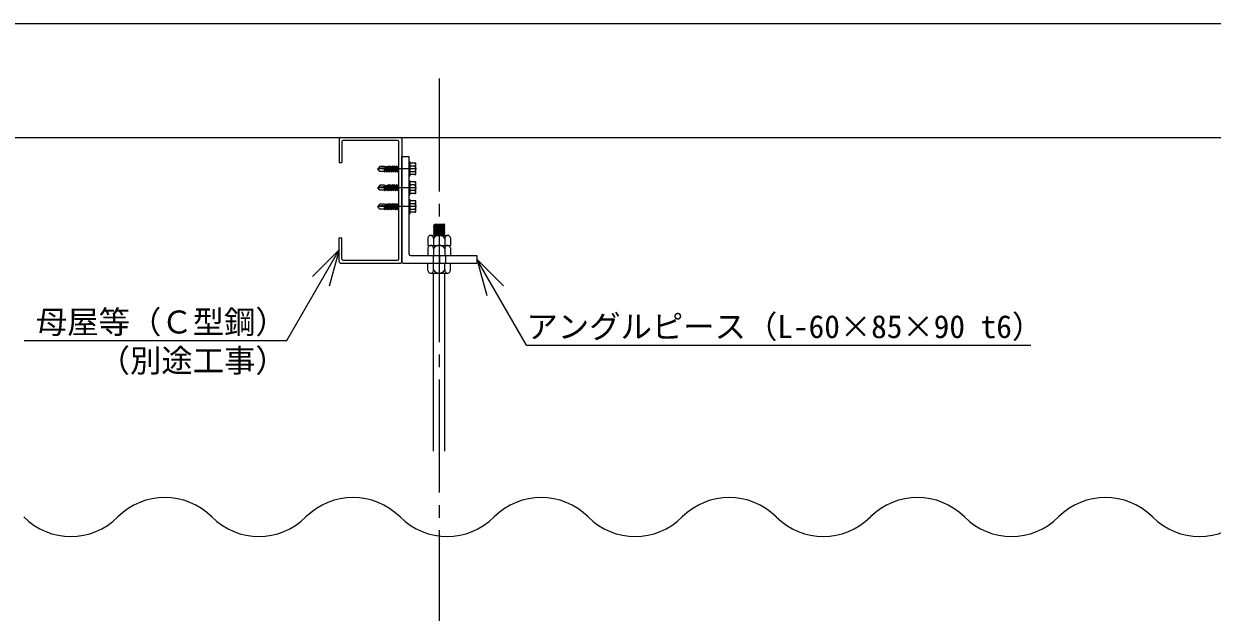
# Model space of a CAD drawing. Units: millimetres on the paper. Extents: x -204 to 206, y -141 to 144.
# Drawn here: x 63.2 to 158, y 96.6 to 143.5 of the extents above; entities that cross this region are included whole.
import ezdxf
from ezdxf.enums import TextEntityAlignment as Align

# ---------------------------------------------------------------- set-up
doc = ezdxf.new("R2010")
doc.units = ezdxf.units.MM
doc.linetypes.add('CHAIN1', pattern=[8, 5, -1, 1, -1])
doc.linetypes.add('CHAIN2', pattern=[12, 9, -1, 1, -1])
for name, color, linetype in [('1-0_断面', 134, 'Continuous'), ('1-1_寸法', 134, 'Continuous'), ('1-2_文字', 134, 'Continuous'), ('F-0_図枠', 134, 'Continuous')]:
    doc.layers.add(name, color=color, linetype=linetype)
doc.styles.add('ＭＳ ゴシック', font='')
doc.styles.get('ＭＳ ゴシック').set_extended_font_data('MS Gothic')

msp = doc.modelspace()

# ---------------------------------------------------------------- linework, layer by layer
at = {"layer": '1-0_断面', "color": 2, "linetype": 'CHAIN2'}
msp.add_line((96.345, 139.172), (96.345, 26.712), dxfattribs=at)
at = {"layer": '1-0_断面'}
for p, q in [((-3.876, 134.466), (192.554, 134.466)), ((88.358, 134.366), (88.358, 132.466)), ((88.458, 134.466), (93.258, 134.466)), ((88.588, 134.136), (88.588, 132.466)), ((93.028, 134.236), (88.688, 134.236)), ((93.128, 124.796), (93.128, 134.136)), ((93.358, 134.366), (93.358, 124.566)), ((93.358, 132.966), (93.958, 132.966)), ((93.358, 132.966), (93.958, 132.966)), ((93.358, 132.966), (93.958, 132.966)), ((93.358, 124.566), (93.358, 132.966)), ((93.958, 125.166), (93.958, 132.966)), ((88.358, 132.466), (88.588, 132.466)), ((88.588, 124.796), (88.588, 126.466)), ((95.445, 126.463), (95.445, 125.866)), ((95.67, 126.666), (97.02, 126.666)), ((95.895, 126.416), (95.895, 125.866)), ((96.795, 126.416), (96.795, 125.866)), ((97.245, 126.463), (97.245, 125.866)), ((95.445, 125.866), (95.67, 125.866)), ((95.445, 125.663), (95.445, 125.066)), ((95.67, 125.866), (97.02, 125.866)), ((95.895, 125.616), (95.895, 125.066)), ((96.795, 125.616), (96.795, 125.066)), ((97.02, 125.866), (97.245, 125.866)), ((97.245, 125.663), (97.245, 125.066)), ((88.458, 124.466), (90.934, 124.466)), ((88.688, 124.696), (93.028, 124.696)), ((90.934, 124.466), (93.258, 124.466)), ((93.458, 124.466), (99.358, 124.466)), ((94.058, 125.066), (99.358, 125.066)), ((95.445, 125.066), (97.245, 125.066)), ((95.445, 123.868), (95.445, 124.466)), ((95.858, 125.066), (95.858, 124.466)), ((95.895, 123.916), (95.895, 124.466)), ((96.358, 125.066), (96.358, 124.466)), ((96.358, 125.066), (96.358, 124.466)), ((96.358, 125.066), (96.358, 124.466)), ((96.795, 123.916), (96.795, 124.466)), ((96.858, 125.066), (96.858, 124.466)), ((97.245, 123.868), (97.245, 124.466)), ((99.358, 125.066), (99.358, 124.466)), ((99.358, 125.066), (99.358, 124.466)), ((99.358, 125.066), (99.358, 124.466)), ((95.67, 123.666), (97.02, 123.666)), ((95.67, 123.666), (97.02, 123.666)), ((95.895, 109.466), (95.895, 123.666)), ((96.795, 109.466), (96.795, 123.666))]:
    msp.add_line(p, q, dxfattribs=at)
at = {"layer": '1-0_断面', "color": 2, "linetype": 'CHAIN1'}
for p, q in [((94.549, 131.966), (91.417, 131.966)), ((94.549, 130.466), (91.417, 130.466)), ((94.549, 128.966), (91.417, 128.966))]:
    msp.add_line(p, q, dxfattribs=at)
at = {"layer": '1-0_断面', "color": 2}
for p, q in [((91.613, 132.164), (91.458, 131.966)), ((91.621, 131.762), (91.458, 131.966)), ((91.98, 132.164), (91.613, 132.164)), ((91.968, 131.762), (91.621, 131.762)), ((91.963, 131.788), (92.011, 131.966)), ((92.09, 132.113), (91.98, 132.164)), ((92.151, 132.055), (92.019, 132.031)), ((92.023, 132.144), (92.234, 132.144)), ((92.041, 131.788), (92.089, 131.966)), ((92.053, 131.833), (92.151, 131.833)), ((92.151, 132.055), (92.09, 132.113)), ((92.105, 132.098), (92.222, 132.098)), ((92.216, 131.788), (92.311, 132.144)), ((92.216, 131.788), (92.313, 131.788)), ((92.228, 131.833), (92.326, 131.833)), ((92.299, 132.098), (92.397, 132.098)), ((92.311, 132.144), (92.409, 132.144)), ((92.313, 131.788), (92.409, 132.144)), ((92.391, 131.788), (92.486, 132.144)), ((92.391, 131.788), (92.488, 131.788)), ((92.403, 131.833), (92.501, 131.833)), ((92.474, 132.098), (92.571, 132.098)), ((92.486, 132.144), (92.584, 132.144)), ((92.488, 131.788), (92.584, 132.144)), ((92.566, 131.788), (92.661, 132.144)), ((92.566, 131.788), (92.663, 131.788)), ((92.578, 131.833), (92.676, 131.833)), ((92.649, 132.098), (92.678, 132.098)), ((92.661, 132.144), (92.676, 132.144)), ((92.663, 131.788), (92.671, 131.817)), ((92.663, 131.788), (92.678, 131.734)), ((92.678, 131.842), (92.759, 132.144)), ((92.678, 132.144), (92.759, 132.144)), ((92.678, 132.098), (92.746, 132.098)), ((92.678, 131.734), (92.683, 131.716)), ((92.683, 131.716), (92.741, 131.788)), ((92.741, 131.788), (92.836, 132.144)), ((92.741, 131.788), (92.838, 131.788)), ((92.753, 131.833), (92.85, 131.833)), ((92.824, 132.098), (92.921, 132.098)), ((92.836, 132.144), (92.934, 132.144)), ((92.838, 131.788), (92.934, 132.144)), ((92.916, 131.788), (93.011, 132.144)), ((92.916, 131.788), (93.013, 131.788)), ((92.928, 131.833), (93.025, 131.833)), ((92.934, 132.144), (92.992, 132.216)), ((92.992, 132.216), (93.011, 132.144)), ((92.992, 132.216), (93.011, 132.144)), ((92.999, 132.098), (93.096, 132.098)), ((92.999, 132.098), (93.058, 132.098)), ((93.011, 132.144), (93.109, 132.144)), ((93.011, 132.144), (93.058, 132.144)), ((93.013, 131.788), (93.109, 132.144)), ((93.013, 131.788), (93.058, 131.954)), ((93.091, 131.788), (93.128, 131.927)), ((93.091, 131.788), (93.128, 131.788)), ((93.103, 131.833), (93.128, 131.833)), ((93.109, 132.144), (93.128, 132.168)), ((93.958, 132.516), (94.038, 132.516)), ((93.958, 131.532), (93.958, 132.4)), ((94.038, 131.416), (94.038, 132.516)), ((94.458, 132.426), (94.038, 132.426)), ((94.352, 132.194), (94.038, 132.194)), ((94.352, 131.738), (94.038, 131.738)), ((94.478, 131.526), (94.478, 132.406)), ((93.958, 131.416), (94.038, 131.416)), ((93.958, 131.016), (94.038, 131.016)), ((93.958, 130.032), (93.958, 130.9)), ((94.458, 131.506), (94.038, 131.506)), ((94.038, 129.916), (94.038, 131.016)), ((94.458, 130.926), (94.038, 130.926)), ((94.478, 130.026), (94.478, 130.906)), ((91.613, 130.664), (91.458, 130.466)), ((91.621, 130.262), (91.458, 130.466)), ((91.98, 130.664), (91.613, 130.664)), ((91.968, 130.262), (91.621, 130.262)), ((91.963, 130.288), (92.011, 130.466)), ((92.09, 130.613), (91.98, 130.664)), ((92.151, 130.555), (92.019, 130.531)), ((92.023, 130.644), (92.234, 130.644)), ((92.041, 130.288), (92.089, 130.466)), ((92.053, 130.333), (92.151, 130.333)), ((92.151, 130.555), (92.09, 130.613)), ((92.105, 130.598), (92.222, 130.598)), ((92.216, 130.288), (92.311, 130.644)), ((92.216, 130.288), (92.313, 130.288)), ((92.228, 130.333), (92.326, 130.333)), ((92.299, 130.598), (92.397, 130.598)), ((92.311, 130.644), (92.409, 130.644)), ((92.313, 130.288), (92.409, 130.644)), ((92.391, 130.288), (92.486, 130.644)), ((92.391, 130.288), (92.488, 130.288)), ((92.403, 130.333), (92.501, 130.333)), ((92.474, 130.598), (92.571, 130.598)), ((92.486, 130.644), (92.584, 130.644)), ((92.488, 130.288), (92.584, 130.644)), ((92.566, 130.288), (92.661, 130.644)), ((92.566, 130.288), (92.663, 130.288)), ((92.578, 130.333), (92.676, 130.333)), ((92.649, 130.598), (92.678, 130.598)), ((92.661, 130.644), (92.676, 130.644)), ((92.663, 130.288), (92.671, 130.317)), ((92.663, 130.288), (92.678, 130.234)), ((92.678, 130.342), (92.759, 130.644)), ((92.678, 130.644), (92.759, 130.644)), ((92.678, 130.598), (92.746, 130.598)), ((92.678, 130.234), (92.683, 130.216)), ((92.683, 130.216), (92.741, 130.288)), ((92.741, 130.288), (92.836, 130.644)), ((92.741, 130.288), (92.838, 130.288)), ((92.753, 130.333), (92.85, 130.333)), ((92.824, 130.598), (92.921, 130.598)), ((92.836, 130.644), (92.934, 130.644)), ((92.838, 130.288), (92.934, 130.644)), ((92.916, 130.288), (93.011, 130.644)), ((92.916, 130.288), (93.013, 130.288)), ((92.928, 130.333), (93.025, 130.333)), ((92.934, 130.644), (92.992, 130.716)), ((92.992, 130.716), (93.011, 130.644)), ((92.992, 130.716), (93.011, 130.644)), ((92.999, 130.598), (93.096, 130.598)), ((92.999, 130.598), (93.058, 130.598)), ((93.011, 130.644), (93.109, 130.644)), ((93.011, 130.644), (93.058, 130.644)), ((93.013, 130.288), (93.109, 130.644)), ((93.013, 130.288), (93.058, 130.454)), ((93.091, 130.288), (93.128, 130.427)), ((93.091, 130.288), (93.128, 130.288)), ((93.103, 130.333), (93.128, 130.333)), ((93.109, 130.644), (93.128, 130.668)), ((93.958, 129.916), (94.038, 129.916)), ((94.352, 130.694), (94.038, 130.694)), ((94.352, 130.238), (94.038, 130.238)), ((94.458, 130.006), (94.038, 130.006)), ((91.613, 129.164), (91.458, 128.966)), ((91.621, 128.762), (91.458, 128.966)), ((91.98, 129.164), (91.613, 129.164)), ((91.963, 128.788), (92.011, 128.966)), ((92.09, 129.113), (91.98, 129.164)), ((92.151, 129.055), (92.019, 129.031)), ((92.023, 129.144), (92.234, 129.144)), ((92.041, 128.788), (92.089, 128.966)), ((92.151, 129.055), (92.09, 129.113)), ((92.105, 129.098), (92.222, 129.098)), ((92.216, 128.788), (92.311, 129.144)), ((92.299, 129.098), (92.397, 129.098)), ((92.311, 129.144), (92.409, 129.144)), ((92.313, 128.788), (92.409, 129.144)), ((92.391, 128.788), (92.486, 129.144)), ((92.474, 129.098), (92.571, 129.098)), ((92.486, 129.144), (92.584, 129.144)), ((92.488, 128.788), (92.584, 129.144)), ((92.566, 128.788), (92.661, 129.144)), ((92.649, 129.098), (92.678, 129.098)), ((92.661, 129.144), (92.676, 129.144)), ((92.678, 128.842), (92.759, 129.144)), ((92.678, 129.144), (92.759, 129.144)), ((92.678, 129.098), (92.746, 129.098)), ((92.741, 128.788), (92.836, 129.144)), ((92.824, 129.098), (92.921, 129.098)), ((92.836, 129.144), (92.934, 129.144)), ((92.838, 128.788), (92.934, 129.144)), ((92.916, 128.788), (93.011, 129.144)), ((92.934, 129.144), (92.992, 129.216)), ((92.992, 129.216), (93.011, 129.144)), ((92.992, 129.216), (93.011, 129.144)), ((92.999, 129.098), (93.096, 129.098)), ((92.999, 129.098), (93.058, 129.098)), ((93.011, 129.144), (93.109, 129.144)), ((93.011, 129.144), (93.058, 129.144)), ((93.013, 128.788), (93.109, 129.144)), ((93.013, 128.788), (93.058, 128.954)), ((93.091, 128.788), (93.128, 128.927)), ((93.109, 129.144), (93.128, 129.168)), ((93.958, 129.516), (94.038, 129.516)), ((93.958, 128.532), (93.958, 129.4)), ((94.038, 128.416), (94.038, 129.516)), ((94.458, 129.426), (94.038, 129.426)), ((94.352, 129.194), (94.038, 129.194)), ((94.478, 128.526), (94.478, 129.406)), ((91.968, 128.762), (91.621, 128.762)), ((92.053, 128.833), (92.151, 128.833)), ((92.216, 128.788), (92.313, 128.788)), ((92.228, 128.833), (92.326, 128.833)), ((92.391, 128.788), (92.488, 128.788)), ((92.403, 128.833), (92.501, 128.833)), ((92.566, 128.788), (92.663, 128.788)), ((92.578, 128.833), (92.676, 128.833)), ((92.663, 128.788), (92.671, 128.817)), ((92.663, 128.788), (92.678, 128.734)), ((92.678, 128.734), (92.683, 128.716)), ((92.683, 128.716), (92.741, 128.788)), ((92.741, 128.788), (92.838, 128.788)), ((92.753, 128.833), (92.85, 128.833)), ((92.916, 128.788), (93.013, 128.788)), ((92.928, 128.833), (93.025, 128.833)), ((93.091, 128.788), (93.128, 128.788)), ((93.103, 128.833), (93.128, 128.833)), ((93.958, 128.416), (94.038, 128.416)), ((94.352, 128.738), (94.038, 128.738)), ((94.458, 128.506), (94.038, 128.506)), ((95.895, 127.463), (95.975, 127.411)), ((95.895, 127.348), (95.975, 127.296)), ((95.895, 127.233), (95.975, 127.181)), ((95.895, 127.118), (95.975, 127.066)), ((95.895, 127.003), (95.975, 126.951)), ((96.715, 127.556), (95.975, 127.526)), ((96.715, 127.441), (95.975, 127.411)), ((96.715, 127.326), (95.975, 127.296)), ((96.715, 127.211), (95.975, 127.181)), ((96.715, 127.096), (95.975, 127.066)), ((96.715, 126.981), (95.975, 126.951)), ((96.795, 127.499), (96.715, 127.556)), ((96.795, 127.499), (96.715, 127.441)), ((96.795, 127.384), (96.715, 127.441)), ((96.795, 127.384), (96.715, 127.326)), ((96.795, 127.269), (96.715, 127.326)), ((96.795, 127.269), (96.715, 127.211)), ((96.795, 127.154), (96.715, 127.211)), ((96.795, 127.154), (96.715, 127.096)), ((96.795, 127.039), (96.715, 127.096)), ((96.795, 127.039), (96.715, 126.981)), ((96.795, 126.924), (96.715, 126.981)), ((95.895, 126.888), (95.975, 126.836)), ((95.895, 126.773), (95.975, 126.721)), ((95.906, 126.666), (95.975, 126.721)), ((96.715, 126.866), (95.975, 126.836)), ((96.715, 126.751), (95.975, 126.721)), ((96.795, 126.694), (96.099, 126.666)), ((96.795, 126.924), (96.715, 126.866)), ((96.795, 126.809), (96.715, 126.866)), ((96.795, 126.809), (96.715, 126.751)), ((96.795, 126.694), (96.715, 126.751)), ((96.795, 126.694), (96.756, 126.666))]:
    msp.add_line(p, q, dxfattribs=at)
for points in [[(91.963, 131.788), (91.983, 131.716), (92.041, 131.788)], [(92.011, 131.966), (92.069, 132.038), (92.089, 131.966)], [(92.041, 131.788), (92.138, 131.788), (92.234, 132.144)], [(92.138, 131.788), (92.158, 131.716), (92.216, 131.788)], [(92.234, 132.144), (92.292, 132.216), (92.311, 132.144)], [(92.313, 131.788), (92.333, 131.716), (92.391, 131.788)], [(92.409, 132.144), (92.467, 132.216), (92.486, 132.144)], [(92.488, 131.788), (92.508, 131.716), (92.566, 131.788)], [(92.584, 132.144), (92.642, 132.216), (92.661, 132.144)], [(92.759, 132.144), (92.817, 132.216), (92.836, 132.144)], [(92.838, 131.788), (92.858, 131.716), (92.916, 131.788)], [(93.013, 131.788), (93.033, 131.716), (93.091, 131.788)], [(93.013, 131.788), (93.033, 131.716), (93.058, 131.747)], [(91.963, 130.288), (91.983, 130.216), (92.041, 130.288)], [(92.011, 130.466), (92.069, 130.538), (92.089, 130.466)], [(92.041, 130.288), (92.138, 130.288), (92.234, 130.644)], [(92.138, 130.288), (92.158, 130.216), (92.216, 130.288)], [(92.234, 130.644), (92.292, 130.716), (92.311, 130.644)], [(92.313, 130.288), (92.333, 130.216), (92.391, 130.288)], [(92.409, 130.644), (92.467, 130.716), (92.486, 130.644)], [(92.488, 130.288), (92.508, 130.216), (92.566, 130.288)], [(92.584, 130.644), (92.642, 130.716), (92.661, 130.644)], [(92.759, 130.644), (92.817, 130.716), (92.836, 130.644)], [(92.838, 130.288), (92.858, 130.216), (92.916, 130.288)], [(93.013, 130.288), (93.033, 130.216), (93.091, 130.288)], [(93.013, 130.288), (93.033, 130.216), (93.058, 130.247)], [(92.011, 128.966), (92.069, 129.038), (92.089, 128.966)], [(92.041, 128.788), (92.138, 128.788), (92.234, 129.144)], [(92.234, 129.144), (92.292, 129.216), (92.311, 129.144)], [(92.409, 129.144), (92.467, 129.216), (92.486, 129.144)], [(92.584, 129.144), (92.642, 129.216), (92.661, 129.144)], [(92.759, 129.144), (92.817, 129.216), (92.836, 129.144)], [(91.963, 128.788), (91.983, 128.716), (92.041, 128.788)], [(92.138, 128.788), (92.158, 128.716), (92.216, 128.788)], [(92.313, 128.788), (92.333, 128.716), (92.391, 128.788)], [(92.488, 128.788), (92.508, 128.716), (92.566, 128.788)], [(92.838, 128.788), (92.858, 128.716), (92.916, 128.788)], [(93.013, 128.788), (93.033, 128.716), (93.091, 128.788)], [(93.013, 128.788), (93.033, 128.716), (93.058, 128.747)], [(96.795, 127.499), (95.895, 127.463), (95.975, 127.526)], [(96.795, 127.384), (95.895, 127.348), (95.975, 127.411)], [(96.795, 127.269), (95.895, 127.233), (95.975, 127.296)], [(96.795, 127.154), (95.895, 127.118), (95.975, 127.181)], [(96.795, 127.039), (95.895, 127.003), (95.975, 127.066)], [(96.795, 126.924), (95.895, 126.888), (95.975, 126.951)], [(96.795, 126.809), (95.895, 126.773), (95.975, 126.836)]]:
    msp.add_lwpolyline(points, dxfattribs=at)
at = {"layer": '1-0_断面'}
msp.add_lwpolyline([(88.358, 124.566), (88.358, 126.466), (88.588, 126.466)], dxfattribs=at)
for centre, radius, start, end in [((88.458, 134.366), 0.1, 90, 180), ((88.688, 134.136), 0.1, 90, 180), ((93.028, 134.136), 0.1, 0, 90), ((93.258, 134.366), 0.1, 0, 90), ((95.67, 126.44), 0.226, 353.97439, 173.97475), ((96.345, 126.136), 0.53, 31.89078, 148.10921), ((97.02, 126.44), 0.226, 6.02525, 186.02559), ((94.058, 125.166), 0.1, 180, 270), ((95.67, 125.64), 0.226, 353.97439, 173.97475), ((96.345, 125.336), 0.53, 31.89078, 148.10921), ((97.02, 125.64), 0.226, 6.02525, 186.02559), ((88.458, 124.566), 0.1, 180, 270), ((88.688, 124.796), 0.1, 180, 270), ((93.028, 124.796), 0.1, 270, 0), ((93.258, 124.566), 0.1, 270, 0), ((93.458, 124.566), 0.1, 180, 270), ((95.67, 123.892), 0.226, 186.02525, 6.02561), ((96.345, 124.196), 0.53, 211.89079, 328.10922), ((97.02, 123.892), 0.226, 173.97441, 353.97475)]:
    msp.add_arc(centre, radius, start, end, dxfattribs=at)
at = {"layer": '1-0_断面', "color": 2}
for centre, radius, start, end in [((91.984, 129.897), 2.135, 89.06783, 104.2543), ((94.364, 132.307), 0.115, 263.97439, 98.42494), ((94.21, 131.966), 0.268, 301.89078, 58.10921), ((94.364, 131.624), 0.115, 276.02525, 96.02559), ((94.458, 132.406), 0.02, 0, 90), ((94.364, 130.807), 0.115, 263.97439, 98.42494), ((94.458, 131.526), 0.02, 270, 0), ((94.458, 130.906), 0.02, 0, 90), ((91.984, 128.397), 2.135, 89.06783, 104.2543), ((94.21, 130.466), 0.268, 301.89078, 58.10921), ((94.364, 130.124), 0.115, 276.02525, 96.02559), ((94.458, 130.026), 0.02, 270, 0), ((91.984, 126.897), 2.135, 89.06783, 104.2543), ((94.364, 129.307), 0.115, 263.97439, 98.42494), ((94.21, 128.966), 0.268, 301.89078, 58.10921), ((94.458, 129.406), 0.02, 0, 90), ((94.364, 128.624), 0.115, 276.02525, 96.02559), ((94.458, 128.526), 0.02, 270, 0)]:
    msp.add_arc(centre, radius, start, end, dxfattribs=at)
at = {"layer": '1-1_寸法'}
for centre, start, end in [((74.473, 100.48), 45, 135), ((89.473, 100.48), 45, 135), ((104.473, 100.48), 45, 135), ((119.473, 100.48), 45, 135), ((134.473, 100.48), 45, 135), ((149.473, 100.48), 45, 135), ((66.973, 107.98), 225, 315), ((81.973, 107.98), 225, 315), ((96.973, 107.98), 225, 315), ((111.973, 107.98), 225, 315), ((126.973, 107.98), 225, 315), ((141.973, 107.98), 225, 315), ((156.973, 107.98), 225, 315)]:
    msp.add_arc(centre, 5.303, start, end, dxfattribs=at)
at = {"layer": '1-2_文字'}
for p, q in [((84.191, 118.298), (88.358, 125.516)), ((88.358, 125.516), (86.237, 123.395)), ((88.358, 125.516), (87.582, 122.618)), ((99.358, 124.766), (100.135, 121.868)), ((63.245, 118.298), (84.191, 118.298)), ((103.303, 117.933), (143.513, 117.933))]:
    msp.add_line(p, q, dxfattribs=at)
msp.add_lwpolyline([(103.303, 117.933), (99.358, 124.766), (101.479, 122.645)], dxfattribs=at)
at = {"layer": 'F-0_図枠'}
msp.add_line((206.311, 143.527), (-203.689, 143.527), dxfattribs=at)

# ---------------------------------------------------------------- texts
at = {"layer": '1-2_文字', "style": 'ＭＳ ゴシック'}
for s, p in [('母屋等（Ｃ型鋼）', (64.191, 118.298)), ('アングルピース（L-60×85×90 t6）', (103.303, 117.933)), ('（別途工事）', (69.191, 115.226))]:
    msp.add_text(s, height=1.833, dxfattribs=at).set_placement(p, align=Align.BOTTOM_LEFT)

doc.saveas('drawing.dxf')
